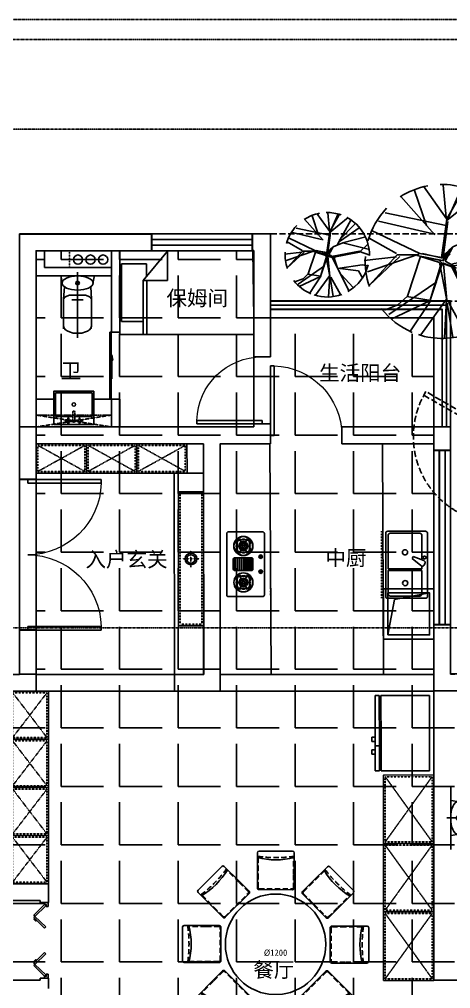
# Model space of a CAD drawing. Extents: x -284868 to 304789, y -137694 to 137894.
# Drawn here: x 263529 to 268679, y -24947 to -13383 of the extents above; entities that cross this region are included whole.
import ezdxf
from ezdxf.enums import TextEntityAlignment as Align

# ---------------------------------------------------------------- set-up
doc = ezdxf.new("R2010")
doc.units = 0
for name, pattern in [('AX-COMP-140B（200）$0$1#comfort_plan$0$DASH', [0.35, 0.25, -0.1]), ('AX-COMP-140B（200）$0$DASH', [0.35, 0.25, -0.1]), ('AX-CORE160-Fur$0$DASH', [0.35, 0.25, -0.1]), ('BORDER2', [0.875, 0.25, -0.125, 0.25, -0.125, 0, -0.125]), ('DASH', [0.35, 0.25, -0.1]), ('HIDDEN2', [0.1875, 0.125, -0.0625])]:
    doc.linetypes.add(name, pattern=pattern)
doc.layers.get('0').update_dxf_attribs({"linetype": 'CONTINUOUS'})
for name, color, linetype in [('0-墙', 4, 'CONTINUOUS'), ('0-底图', 251, 'CONTINUOUS'), ('0-窗', 11, 'CONTINUOUS'), ('0-非设计区域', 251, 'CONTINUOUS'), ('P-平面家具', 3, 'CONTINUOUS'), ('P-平面栏杆', 3, 'CONTINUOUS'), ('P-平面植物', 251, 'CONTINUOUS'), ('P-门扇', 6, 'CONTINUOUS'), ('WIRE-网络', 130, 'BORDER2')]:
    doc.layers.add(name, color=color, linetype=linetype)
doc.styles.add('_TCH_DYN', font='')
doc.styles.add('AX-COMP-140B（200）$0$zz-0', font='')
doc.styles.add('繁线体', font='')
doc.styles.get('_TCH_DYN').set_extended_font_data('SimSun')
doc.styles.get('AX-COMP-140B（200）$0$zz-0').set_extended_font_data('SimHei')
doc.styles.get('繁线体').set_extended_font_data('SimSun')

# ---------------------------------------------------------------- blocks, each defined once
blk = doc.blocks.new('*U166')
at = {"linetype": 'AX-CORE160-Fur$0$DASH', "ltscale": 0.2}
for p, q in [((20, -430), (555, -20)), ((20, -20), (555, -430)), ((595, -430), (1130, -20)), ((595, -20), (1130, -430)), ((1170, -430), (1705, -20)), ((1170, -20), (1705, -430)), ((1745, -430), (2280, -20)), ((1745, -20), (2280, -430))]:
    blk.add_line(p, q, dxfattribs=at)
for points in [[(0, 0), (575, 0), (575, -450), (0, -450)], [(575, 0), (1150, 0), (1150, -450), (575, -450)], [(1150, 0), (1725, 0), (1725, -450), (1150, -450)], [(1725, 0), (2300, 0), (2300, -450), (1725, -450)]]:
    blk.add_lwpolyline(points, close=True)
for points in [[(20, -20), (555, -20), (555, -430), (20, -430)], [(595, -20), (1130, -20), (1130, -430), (595, -430)], [(1170, -20), (1705, -20), (1705, -430), (1170, -430)], [(1745, -20), (2280, -20), (2280, -430), (1745, -430)]]:
    blk.add_lwpolyline(points, close=True, dxfattribs=at)
blk = doc.blocks.new('AX-COMP-140B（200）$0$111110111022110811071652CDX双门冰箱')
at = {"linetype": 'AX-COMP-140B（200）$0$DASH', "ltscale": 0.3}
blk.add_line((-1000, 0), (0, 0), dxfattribs=at)
for p, q in [((-950, -50), (-950, -630)), ((-950, -50), (-650, -50)), ((-50, -50), (-650, -50)), ((-50, -50), (-50, -630)), ((-950, -630), (-930, -630)), ((-950, -650), (-930, -650)), ((-950, -650), (-950, -700)), ((-930, -630), (-670, -630)), ((-930, -630), (-930, -650)), ((-930, -650), (-670, -650)), ((-670, -630), (-670, -650)), ((-670, -630), (-650, -630)), ((-670, -650), (-650, -650)), ((-630, -630), (-650, -630)), ((-650, -650), (-650, -700)), ((-630, -650), (-650, -650)), ((-650, -650), (-650, -700)), ((-70, -630), (-630, -630)), ((-630, -630), (-630, -650)), ((-70, -650), (-630, -650)), ((-50, -630), (-70, -630)), ((-70, -630), (-70, -650)), ((-50, -650), (-70, -650)), ((-50, -650), (-50, -700)), ((-950, -700), (-650, -700)), ((-750, -700), (-750, -740)), ((-750, -740), (-700, -740)), ((-700, -700), (-700, -740)), ((-50, -700), (-650, -700)), ((-600, -700), (-600, -740)), ((-550, -740), (-600, -740)), ((-550, -700), (-550, -740))]:
    blk.add_line(p, q)
blk = doc.blocks.new('*U129')
blk.add_blockref('AX-COMP-140B（200）$0$111110111022110811071652CDX双门冰箱', (500, 75))
blk = doc.blocks.new('*U165')
at = {"linetype": 'AX-CORE160-Fur$0$DASH', "ltscale": 0.2}
for p, q in [((20, -580), (797, -20)), ((20, -20), (797, -580)), ((837, -580), (1613, -20)), ((837, -20), (1613, -580)), ((1653, -580), (2430, -20)), ((1653, -20), (2430, -580))]:
    blk.add_line(p, q, dxfattribs=at)
for points in [[(0, 0), (817, 0), (817, -600), (0, -600)], [(817, 0), (1633, 0), (1633, -600), (817, -600)], [(1633, 0), (2450, 0), (2450, -600), (1633, -600)]]:
    blk.add_lwpolyline(points, close=True)
for points in [[(20, -20), (797, -20), (797, -580), (20, -580)], [(837, -20), (1613, -20), (1613, -580), (837, -580)], [(1653, -20), (2430, -20), (2430, -580), (1653, -580)]]:
    blk.add_lwpolyline(points, close=True, dxfattribs=at)
blk = doc.blocks.new('*U154')
for p, q in [((-600, 280), (350, 280)), ((-600, 280), (-600, -70)), ((350, 280), (350, -70)), ((-140, 150), (-355, 150)), ((-355, 150), (-355, -150)), ((-200, 206), (-232, 206)), ((-232, 206), (-232, 196)), ((-200, 196), (-232, 196)), ((-200, 206), (-200, 237)), ((-200, 237), (-190, 237)), ((-200, 196), (-200, 165)), ((-200, 165), (-190, 165)), ((-190, 206), (-190, 237)), ((-190, 206), (-159, 206)), ((-190, 196), (-159, 196)), ((-190, 196), (-190, 165)), ((-159, 206), (-159, 196)), ((105, 150), (-110, 150)), ((-60, 206), (-91, 206)), ((-91, 206), (-91, 196)), ((-60, 196), (-91, 196)), ((-60, 206), (-60, 237)), ((-50, 237), (-60, 237)), ((-60, 196), (-60, 165)), ((-50, 165), (-60, 165)), ((-50, 206), (-50, 237)), ((-50, 206), (-18, 206)), ((-50, 196), (-18, 196)), ((-50, 196), (-50, 165)), ((-18, 206), (-18, 196)), ((105, -150), (105, 150)), ((-600, -70), (-375, -70)), ((125, -70), (350, -70)), ((-355, -150), (105, -150))]:
    blk.add_line(p, q)
at = {"linetype": 'AX-COMP-140B（200）$0$1#comfort_plan$0$DASH'}
for p, q in [((350, 130), (-600, 280)), ((-600, 130), (350, 280)), ((350, 130), (-600, 130))]:
    blk.add_line(p, q, dxfattribs=at)
at = {"linetype": 'AX-COMP-140B（200）$0$DASH'}
for p, q in [((-139, 96), (-139, 205)), ((-111, 205), (-111, 96))]:
    blk.add_line(p, q, dxfattribs=at)
blk.add_lwpolyline([(-375, -170), (125, -170), (125, 250), (-375, 250)], close=True)
blk.add_circle((-125, -2), 21.4)
for centre, start, end in [((-195, 201), 107.0027, 162.9973), ((-195, 201), 197.0027, 252.9973), ((-195, 201), 17.0027, 72.9973), ((-195, 201), 287.0027, 342.9973), ((-55, 201), 107.0027, 162.9973), ((-55, 201), 197.0027, 252.9973), ((-55, 201), 17.0027, 72.9973), ((-55, 201), 287.0027, 342.9973)]:
    blk.add_arc(centre, 17.1, start, end, dxfattribs=at)
for centre, radius, start, end in [((-125, 201), 20, 315.9573, 224.0427), ((-125, 205), 14.4, 0, 180), ((-125, 94), 14.5, 173.574, 6.426)]:
    blk.add_arc(centre, radius, start, end)
blk = doc.blocks.new('SERGSERGSERG')
for points in [[(0, -600), (0, 0), (600, 0), (600, -600)], [(50, -550), (50, -50), (550, -50), (550, -550)]]:
    blk.add_lwpolyline(points, close=True)
blk.add_lwpolyline([(50, -550), (133, -130), (550, -50)])
blk = doc.blocks.new('1110000110023AX-COMP-140B（200）$0$111110111022110811071652CDX卫生间立管047060')
at = {"linetype": 'AX-COMP-140B（200）$0$1#comfort_plan$0$DASH', "ltscale": 0.2}
for p, q in [((-250, 105), (250, 105)), ((-250, 105), (-250, -95)), ((250, 105), (250, -95)), ((-250, -95), (250, -95))]:
    blk.add_line(p, q, dxfattribs=at)
for centre in [(-150, 0), (0, 0), (150, 0)]:
    blk.add_circle(centre, 55)
blk = doc.blocks.new('*U316')
for p, q in [((600, 80), (600, 280)), ((700, -20), (700, 280)), ((600, 80), (-200, 80)), ((-200, -20), (700, -20))]:
    blk.add_line(p, q)
at = {"extrusion": (0, 0, -1), "zscale": -1}
blk.add_blockref('1110000110023AX-COMP-140B（200）$0$111110111022110811071652CDX卫生间立管047060', (-50, 175), dxfattribs=at)
blk = doc.blocks.new('*U160')
for p, q in [((-375, 280), (375, 280)), ((-175, -351), (-175, -385)), ((0, -440), (-60, -440)), ((0, -440), (60, -440))]:
    blk.add_line(p, q)
at = {"ltscale": 10}
for p, q in [((-208, 269), (-194, 185)), ((-198, 280), (198, 280)), ((0, 327), (0, -496)), ((208, 269), (194, 185)), ((-166, 145), (-175, -11)), ((166, 145), (175, -11)), ((-100, 40), (100, 40)), ((0, 26), (0, -64)), ((-175, -12), (-175, -351)), ((-72, -19), (72, -19)), ((-44, -19), (44, -19)), ((175, -12), (175, -351))]:
    blk.add_line(p, q, dxfattribs=at)
for points in [[(-175, -385, 10, 0, 0), (-175, -297, 10, 10, 0)], [(175, -385, 10, 0, 0), (175, -297, 10, 10, 0)]]:
    blk.add_lwpolyline(points, format="xyseb")
blk.add_circle((0, 191), 22.8, dxfattribs=at)
for centre, start, end in [((-198, 270), 90, 184.8886), ((198, 270), 355.1114, 90)]:
    blk.add_arc(centre, 10.4, start, end, dxfattribs=at)
at = {"ltscale": 10, "extrusion": (0, 0, -1)}
for centre, major_axis, ratio, start_param, end_param in [((0, 191), (195, 0), 0.456392, 3.141593, 6.283185), ((1, -12), (-175, 3), 0.369842, 2.169272, 3.218057)]:
    blk.add_ellipse(centre, major_axis=major_axis, ratio=ratio, start_param=start_param, end_param=end_param, dxfattribs=at)
at = {"ltscale": 10}
for centre, major_axis, ratio, start_param, end_param in [((0, 191), (195, 0), 0.456392, 3.141593, 6.283185), ((-1, -12), (175, 3), 0.369842, 2.169272, 3.218057), ((0, -351), (-175, 0), 0.507463, 0, 3.141593)]:
    blk.add_ellipse(centre, major_axis=major_axis, ratio=ratio, start_param=start_param, end_param=end_param, dxfattribs=at)
blk = doc.blocks.new('*U169')
at = {"linetype": 'AX-CORE160-Fur$0$DASH', "ltscale": 0.2}
for p, q in [((20, -330), (580, -20)), ((20, -20), (580, -330)), ((620, -330), (1180, -20)), ((620, -20), (1180, -330)), ((1220, -330), (1780, -20)), ((1220, -20), (1780, -330))]:
    blk.add_line(p, q, dxfattribs=at)
for points in [[(0, 0), (600, 0), (600, -350), (0, -350)], [(600, 0), (1200, 0), (1200, -350), (600, -350)], [(1200, 0), (1800, 0), (1800, -350), (1200, -350)]]:
    blk.add_lwpolyline(points, close=True)
for points in [[(20, -20), (580, -20), (580, -330), (20, -330)], [(620, -20), (1180, -20), (1180, -330), (620, -330)], [(1220, -20), (1780, -20), (1780, -330), (1220, -330)]]:
    blk.add_lwpolyline(points, close=True, dxfattribs=at)
blk = doc.blocks.new('*U170')
blk.add_lwpolyline([(0, 0), (1600, 0), (1600, -300), (0, -300)], close=True)
at = {"linetype": 'AX-CORE160-Fur$0$DASH', "ltscale": 0.2}
blk.add_lwpolyline([(20, -20), (1580, -20), (1580, -280), (20, -280)], close=True, dxfattribs=at)
at = {"linetype": 'AX-CORE160-Fur$0$DASH', "ltscale": 0.1}
for points in [[(800, -50), (800, -250)], [(700, -150), (900, -150)], [(700, -150), (900, -150)]]:
    blk.add_lwpolyline(points, dxfattribs=at)
for radius in [70, 50]:
    blk.add_circle((800, -150), radius)
blk = doc.blocks.new('A$C6CD7009D')
for p, q in [((-220, 183), (-220, 440)), ((-200, 460), (200, 460)), ((220, 440), (220, 183))]:
    blk.add_line(p, q)
at = {"linetype": 'HIDDEN2', "ltscale": 500}
for p, q in [((-210, 183), (-210, 382)), ((210, 382), (210, 183))]:
    blk.add_line(p, q, dxfattribs=at)
blk.add_lwpolyline([(220, 183), (220, 20, -0.414214), (200, 0), (-200, 0, -0.414214), (-220, 20), (-220, 183)], format="xyb")
blk.add_lwpolyline([(210, 183), (210, 20, -0.414214), (200, 10), (-200, 10, -0.414214), (-210, 20), (-210, 183)], format="xyb", dxfattribs=at)
for centre, radius, start, end in [((-200, 440), 20, 90, 180), ((0, 1253), 897, 255.7975, 284.2025), ((200, 440), 20, 0, 90)]:
    blk.add_arc(centre, radius, start, end)
blk.add_arc((1, 1934), 1552, 261.8043, 278.0996, dxfattribs=at)
blk = doc.blocks.new('*U173')
at = {"ltscale": 500}
blk.add_circle((0, 0), 600, dxfattribs=at)
at = {"xscale": -1}
blk.add_blockref('A$C6CD7009D', (3, 652), dxfattribs=at)
for p, rotation in [((-459, 463), 45.00000000000008), ((463, 459), 314.9999999999999), ((-652, 3), 90), ((652, -3), 270), ((-463, -459), 134.9999999999999), ((459, -463), 225), ((-3, -652), 180)]:
    blk.add_blockref('A$C6CD7009D', p, dxfattribs=dict(at, rotation=rotation))
at = {"color": 253, "style": '繁线体'}
blk.add_text('%%C1200', height=75, dxfattribs=at).set_placement((0, -100), align=Align.MIDDLE_CENTER)
blk = doc.blocks.new('AX-COMP-140B（200）$0$111110111022110811071652CDX双盆洗菜盆')
for p, q in [((-400, 75), (-400, 525)), ((-375, 550), (375, 550)), ((76, 366), (-10, 471)), ((14, 518), (-3, 508)), ((50, 505), (98, 379)), ((400, 525), (400, 75)), ((98, 379), (76, 366)), ((-375, 50), (375, 50)), ((363, 50), (-363, 50))]:
    blk.add_line(p, q)
at = {"linetype": 'AX-COMP-140B（200）$0$DASH', "ltscale": 0.3}
blk.add_line((-400, 0), (400, 0), dxfattribs=at)
blk.add_lwpolyline([(-68, 482), (-349, 482, 0.414214), (-374, 457), (-374, 106, 0.414214), (-349, 81), (-68, 81)], format="xyb", close=True)
blk.add_lwpolyline([(59, 482), (351, 482, -0.414214), (376, 457), (376, 104, -0.414214), (351, 79), (-47, 79), (-47, 482), (-15, 482)], format="xyb")
for centre, radius in [((87, 515), 17.5), ((-219, 283), 31.2), ((149, 281), 31.2)]:
    blk.add_circle(centre, radius)
for centre, start, end in [((-375, 525), 90, 180), ((9, 486), 120, 219.4623), ((27, 496), 20.5377, 120), ((375, 525), 0, 90), ((-375, 75), 180, 270), ((375, 75), 270, 0)]:
    blk.add_arc(centre, 25, start, end)
blk = doc.blocks.new('*U130')
blk.add_blockref('AX-COMP-140B（200）$0$111110111022110811071652CDX双盆洗菜盆', (0, -525))
blk = doc.blocks.new('AX-COMP-140B（200）$0$111110111022110811071652CDX双头炉灶')
for points in [[(-108, 120, 1), (-108, 117, 1)], [(-101, 132, 1), (-104, 132, 1)], [(102, 133, 1), (102, 130, 1)], [(109, 119, 1), (106, 119, 1)]]:
    blk.add_hatch(color=256).paths.add_polyline_path(points)
for p, q in [((-303, 375), (-239, 338)), ((-243, 341), (-298, 373)), ((-290, 367), (-290, 284)), ((-259, 406), (-259, 406)), ((-259, 406), (-239, 406)), ((-259, 399), (-175, 399)), ((-239, 349), (-226, 356)), ((-230, 335), (-239, 349)), ((-225, 339), (-232, 352)), ((-219, 341), (-226, 356)), ((-217, 356), (-217, 419)), ((-175, 406), (-195, 406)), ((-131, 375), (-195, 338)), ((-191, 341), (-136, 373)), ((-144, 367), (-144, 284)), ((-74, 424), (74, 424)), ((-74, 422), (74, 422)), ((-74, 400), (74, 400)), ((-74, 398), (74, 398)), ((-74, 377), (74, 377)), ((-74, 375), (74, 375)), ((-74, 354), (74, 354)), ((-74, 351), (74, 351)), ((131, 375), (195, 338)), ((191, 341), (136, 373)), ((144, 367), (144, 284)), ((175, 406), (195, 406)), ((259, 399), (175, 399)), ((217, 356), (217, 419)), ((219, 341), (226, 356)), ((225, 339), (232, 352)), ((239, 349), (226, 356)), ((230, 335), (239, 349)), ((259, 406), (239, 406)), ((303, 375), (239, 338)), ((243, 341), (298, 373)), ((259, 406), (259, 406)), ((290, 367), (290, 284)), ((-303, 276), (-239, 313)), ((-243, 311), (-298, 279)), ((-297, 336), (-297, 316)), ((-259, 253), (-175, 253)), ((-259, 245), (-239, 245)), ((-230, 316), (-239, 303)), ((-226, 295), (-239, 303)), ((-225, 312), (-232, 299)), ((-219, 310), (-226, 295)), ((-217, 295), (-217, 232)), ((-203, 332), (-186, 333)), ((-203, 319), (-186, 318)), ((-201, 326), (-186, 326)), ((-131, 276), (-195, 313)), ((-175, 245), (-195, 245)), ((-191, 311), (-136, 279)), ((-186, 333), (-186, 318)), ((-175, 245), (-175, 245)), ((-137, 336), (-137, 316)), ((-74, 330), (74, 330)), ((-74, 328), (74, 328)), ((-74, 307), (74, 307)), ((-74, 305), (74, 305)), ((-74, 283), (74, 283)), ((-74, 281), (74, 281)), ((-74, 260), (74, 260)), ((-74, 258), (74, 258)), ((-74, 236), (74, 236)), ((-74, 234), (74, 234)), ((131, 276), (195, 313)), ((191, 311), (136, 279)), ((137, 336), (137, 316)), ((259, 253), (175, 253)), ((175, 245), (175, 245)), ((175, 245), (195, 245)), ((186, 333), (186, 318)), ((203, 332), (186, 333)), ((201, 326), (186, 326)), ((203, 319), (186, 318)), ((217, 295), (217, 232)), ((219, 310), (226, 295)), ((225, 312), (232, 299)), ((226, 295), (239, 303)), ((230, 316), (239, 303)), ((303, 276), (239, 313)), ((259, 245), (239, 245)), ((243, 311), (298, 279)), ((297, 336), (297, 316))]:
    blk.add_line(p, q)
at = {"linetype": 'AX-COMP-140B（200）$0$DASH', "ltscale": 0.3}
blk.add_line((386, 0), (-386, 0), dxfattribs=at)
for points in [[(-365, 75, -0.414214), (-386, 96), (-386, 504, -0.414214), (-365, 525), (365, 525, -0.414214), (386, 504), (386, 96, -0.414214), (365, 75)], [(-77, 429, -0.414214), (-60, 446), (60, 446, -0.414214), (77, 429), (77, 229, -0.414214), (60, 212), (-60, 212, -0.414214), (-77, 229)], [(-74, 429, -0.414214), (-60, 444), (60, 444, -0.414214), (74, 429), (74, 229, -0.414214), (60, 214), (-60, 214, -0.414214), (-74, 229)], [(-91, 101), (-91, 136, -1), (-87, 136), (-87, 101, -1)], [(91, 101), (91, 136, 1), (87, 136), (87, 101, 1)]]:
    blk.add_lwpolyline(points, format="xyb", close=True)
at = {"const_width": 1.04}
for points in [[(-243, 341), (-298, 373)], [(-217, 356), (-217, 419)], [(-191, 341), (-136, 373)], [(191, 341), (136, 373)], [(217, 356), (217, 419)], [(243, 341), (298, 373)], [(-243, 311), (-298, 279)], [(-217, 295), (-217, 232)], [(-191, 311), (-136, 279)], [(191, 311), (136, 279)], [(217, 295), (217, 232)], [(243, 311), (298, 279)]]:
    blk.add_lwpolyline(points, dxfattribs=at)
for points in [[(-217, 341, -1), (-217, 310, -1), (-217, 341, -1)], [(217, 341, 1), (217, 310, 1), (217, 341, 1)]]:
    blk.add_lwpolyline(points, format="xyb", dxfattribs=at)
for centre, radius in [((-217, 326), 114), ((-217, 326), 112), ((-217, 326), 52.1), ((-217, 326), 41.7), ((-217, 326), 38.6), ((-217, 326), 35.4), ((217, 326), 114), ((217, 326), 112), ((217, 326), 52.1), ((217, 326), 41.7), ((217, 326), 38.6), ((217, 326), 35.4), ((-217, 326), 15.6), ((217, 326), 15.6), ((-89, 119), 20.6), ((-108, 119), 1.53), ((-102, 132), 1.53), ((89, 119), 20.6), ((102, 132), 1.53), ((108, 119), 1.53)]:
    blk.add_circle(centre, radius)
for centre, radius, start, end in [((-259, 367), 38.6, 90, 180), ((-285, 369), 12.6, 189.6676, 246.0824), ((-259, 367), 31.3, 90, 180), ((-239, 397), 9.33, 12.564, 91.6861), ((-224, 338), 17.8, 95.7306, 144.2694), ((-195, 397), 9.33, 88.3139, 167.436), ((-175, 367), 38.6, 0, 90), ((-175, 367), 31.3, 0, 90), ((-149, 369), 12.6, 293.9176, 350.3324), ((175, 367), 38.6, 90, 180), ((149, 369), 12.6, 189.6676, 246.0824), ((175, 367), 31.3, 90, 180), ((195, 397), 9.33, 12.564, 91.6861), ((224, 338), 17.8, 35.7306, 84.2694), ((239, 397), 9.33, 88.3139, 167.436), ((259, 367), 38.6, 0, 90), ((259, 367), 31.3, 0, 90), ((285, 369), 12.6, 293.9176, 350.3324), ((-288, 336), 9.33, 102.564, 181.686), ((-288, 315), 9.33, 178.3139, 257.436), ((-285, 282), 12.6, 113.9176, 170.3324), ((-259, 284), 38.6, 180, 270), ((-259, 284), 31.3, 180, 270), ((-224, 313), 17.8, 215.7306, 264.2694), ((-239, 255), 9.33, 268.3139, 347.436), ((-195, 255), 9.33, 192.564, 271.6861), ((-202, 326), 17.8, 335.7306, 24.2694), ((-175, 284), 31.3, 270, 0), ((-175, 284), 38.6, 270, 0), ((-146, 336), 9.33, 358.314, 77.436), ((-146, 315), 9.33, 282.564, 1.6861), ((-149, 282), 12.6, 9.6676, 66.0824), ((146, 336), 9.33, 102.564, 181.686), ((146, 315), 9.33, 178.3139, 257.436), ((149, 282), 12.6, 113.9176, 170.3324), ((175, 284), 38.6, 180, 270), ((175, 284), 31.3, 180, 270), ((202, 326), 17.8, 155.7306, 204.2694), ((195, 255), 9.33, 268.3139, 347.436), ((224, 313), 17.8, 275.7306, 324.2694), ((239, 255), 9.33, 192.564, 271.6861), ((259, 284), 31.3, 270, 0), ((259, 284), 38.6, 270, 0), ((288, 336), 9.33, 358.314, 77.436), ((288, 315), 9.33, 282.564, 1.6861), ((285, 282), 12.6, 9.6676, 66.0824), ((-89, 119), 16.3, 97.4942, 262.5058), ((-89, 119), 16.3, 277.4942, 82.5058), ((89, 119), 16.3, 97.4942, 262.5058), ((89, 119), 16.3, 277.4942, 82.5058)]:
    blk.add_arc(centre, radius, start, end)
at = {"style": 'AX-COMP-140B（200）$0$zz-0', "flags": 9}
for tag in ['YSIZE', 'XSIZE']:
    blk.add_attdef(tag, (0, 525), '', height=0.533, dxfattribs=at)
blk = doc.blocks.new('*U128')
blk.add_blockref('AX-COMP-140B（200）$0$111110111022110811071652CDX双头炉灶', (0, -525))
blk = doc.blocks.new('*U317')
for p, q in [((-375, 280), (375, 280)), ((-175, -351), (-175, -385)), ((0, -440), (-60, -440)), ((0, -440), (60, -440))]:
    blk.add_line(p, q)
at = {"ltscale": 10}
for p, q in [((-208, 269), (-194, 185)), ((-198, 280), (198, 280)), ((0, 327), (0, -496)), ((208, 269), (194, 185)), ((-166, 145), (-175, -11)), ((166, 145), (175, -11)), ((-100, 40), (100, 40)), ((0, 26), (0, -64)), ((-175, -12), (-175, -351)), ((-72, -19), (72, -19)), ((-44, -19), (44, -19)), ((175, -12), (175, -351))]:
    blk.add_line(p, q, dxfattribs=at)
for points in [[(-175, -385, 10, 0, 0), (-175, -297, 10, 10, 0)], [(175, -385, 10, 0, 0), (175, -297, 10, 10, 0)]]:
    blk.add_lwpolyline(points, format="xyseb")
blk.add_circle((0, 191), 22.8, dxfattribs=at)
for centre, start, end in [((-198, 270), 90, 184.8886), ((198, 270), 355.1114, 90)]:
    blk.add_arc(centre, 10.4, start, end, dxfattribs=at)
at = {"ltscale": 10, "extrusion": (0, 0, -1)}
for centre, major_axis, ratio, start_param, end_param in [((0, 191), (195, 0), 0.456392, 3.141593, 6.283185), ((1, -12), (-175, 3), 0.369842, 2.169272, 3.218057)]:
    blk.add_ellipse(centre, major_axis=major_axis, ratio=ratio, start_param=start_param, end_param=end_param, dxfattribs=at)
at = {"ltscale": 10}
for centre, major_axis, ratio, start_param, end_param in [((0, 191), (195, 0), 0.456392, 3.141593, 6.283185), ((-1, -12), (175, 3), 0.369842, 2.169272, 3.218057), ((0, -351), (-175, 0), 0.507463, 0, 3.141593)]:
    blk.add_ellipse(centre, major_axis=major_axis, ratio=ratio, start_param=start_param, end_param=end_param, dxfattribs=at)
blk = doc.blocks.new('$DorLib2D$00000034')
for p, q in [((-0.335, 0.143), (-0.475, 0)), ((-0.335, 0.143), (-0.318, 0.126)), ((-0.302, 0.143), (-0.318, 0.126)), ((-0.302, 0.143), (-0.161, 0)), ((0.302, 0.143), (0.161, 0)), ((0.302, 0.143), (0.318, 0.126)), ((0.335, 0.143), (0.318, 0.126)), ((0.335, 0.143), (0.475, 0)), ((-0.5, -0.048), (-0.5, 0)), ((-0.458, -0.016), (-0.475, 0)), ((-0.318, 0.126), (-0.458, -0.016)), ((-0.318, 0.126), (-0.178, -0.016)), ((-0.178, -0.016), (-0.161, 0)), ((0.178, -0.016), (0.161, 0)), ((0.318, 0.126), (0.178, -0.016)), ((0.318, 0.126), (0.458, -0.016)), ((0.458, -0.016), (0.475, 0)), ((0.5, -0.048), (0.5, 0))]:
    blk.add_line(p, q)
for points in [[(-0.29, 0.131), (-0.28, 0.14), (-0.255, 0.114), (-0.264, 0.105)], [(-0.287, 0.127), (-0.28, 0.134), (-0.262, 0.114), (-0.268, 0.108)], [(0.29, 0.131), (0.28, 0.14), (0.255, 0.114), (0.264, 0.105)], [(0.287, 0.127), (0.28, 0.134), (0.262, 0.114), (0.268, 0.108)], [(-0.5, 0), (-0.475, 0), (-0.475, -0.023), (-0.45, -0.023), (-0.45, -0.048), (-0.5, -0.048)], [(0.5, 0), (0.475, 0), (0.475, -0.023), (0.45, -0.023), (0.45, -0.048), (0.5, -0.048)]]:
    blk.add_lwpolyline(points)
blk = doc.blocks.new('$plan$00002359')
for p, q in [((157, -346), (157, -26)), ((157, -27), (846, -27)), ((846, -27), (846, -400)), ((0, -346), (645, -346)), ((996, -710), (645, -346)), ((645, -346), (645, -710)), ((645, -403), (0, -403)), ((846, -400), (697, -400)), ((645, -710), (996, -710))]:
    blk.add_line(p, q)
blk.add_lwpolyline([(1000, -2000), (0, -2000), (0, 0), (1000, 0)], close=True)
blk = doc.blocks.new('$WINLIB2D$00000001')
for points in [[(-0.5, 0.5), (-0.5, -0.5)], [(-0.5, 0.5), (0.5, 0.5)], [(0.5, -0.5), (0.5, 0.5)], [(0.5, 0.1667), (-0.5, 0.1667)], [(0.5, -0.1667), (-0.5, -0.1667)], [(-0.5, -0.5), (0.5, -0.5)]]:
    blk.add_lwpolyline(points)
blk = doc.blocks.new('$DorLib2D$00000129')
at = {"linetype": 'Continuous'}
for p, q in [((-0.5, 0.545), (-0.5, 0.687)), ((-0.5, 0.687), (0.5, 0.687)), ((0.5, 0.687), (0.5, 0.545)), ((0.5, 0.545), (-0.5, 0.545)), ((-0.5, 0.5), (-0.5, 0.545)), ((-0.2, 0.437), (0.158, 0.437)), ((0.08, 0.341), (0.08, 0.437)), ((0.158, 0.437), (0.08, 0.341)), ((0.5, 0.5), (0.5, 0.545))]:
    blk.add_line(p, q, dxfattribs=at)
blk = doc.blocks.new('$DorLib2D$00000001')
for p, q in [((0.45, 0.975), (0.5, 0.975)), ((0.45, 0), (0.45, 0.975)), ((0.5, 0), (0.5, 0.975)), ((0.5, 0), (0.45, 0))]:
    blk.add_line(p, q)
at = {"lineweight": 13}
blk.add_arc((0.475, 0), 0.975, 91.4693, 180, dxfattribs=at)
blk = doc.blocks.new('$DorLib2D$00000002')
for p, q in [((-0.5, 0), (-0.5, 0.4875)), ((-0.475, 0.4875), (-0.5, 0.4875)), ((-0.475, 0), (-0.475, 0.4875)), ((0.475, 0), (0.475, 0.4875)), ((0.475, 0.4875), (0.5, 0.4875)), ((0.5, 0), (0.5, 0.4875)), ((-0.5, 0), (-0.475, 0)), ((0.5, 0), (0.475, 0))]:
    blk.add_line(p, q)
at = {"lineweight": 13}
for centre, start, end in [((-0.4875, 0), 0, 88.53072), ((0.4875, 0), 91.46928, 180)]:
    blk.add_arc(centre, 0.4875, start, end, dxfattribs=at)
blk = doc.blocks.new('vrthr')
for p, q in [((213247, 282360), (212048, 282358)), ((213247, 282360), (213631, 282360)), ((213631, 282360), (213631, 282160)), ((214831, 282163), (214831, 282363)), ((214831, 282363), (215048, 282363)), ((215048, 282363), (215048, 280896)), ((213148, 282160), (212248, 282158)), ((212248, 279853), (212248, 282158)), ((213148, 281191), (213148, 282160)), ((213248, 282160), (213248, 281191)), ((213631, 282160), (213248, 282160)), ((214848, 282163), (214831, 282163)), ((214848, 280896), (214848, 282163)), ((213248, 281191), (213148, 281191)), ((215048, 280896), (214848, 280896)), ((213148, 280058), (213148, 280391)), ((213148, 280391), (213248, 280391)), ((213248, 280391), (213248, 280058)), ((214848, 280058), (214848, 280096)), ((214848, 280096), (215048, 280096)), ((215048, 280096), (215048, 280058)), ((214348, 280058), (212048, 280058)), ((212048, 279853), (212048, 280058)), ((213248, 280058), (213148, 280058)), ((214848, 280058), (214348, 280058)), ((215048, 280058), (215048, 279858)), ((215898, 279858), (215898, 280058)), ((215898, 280058), (217198, 280058)), ((212048, 279433), (212048, 279853)), ((214248, 279858), (212248, 279858)), ((212248, 279853), (212248, 279858)), ((212248, 279853), (212248, 279433)), ((214248, 277106), (214248, 279858)), ((214448, 276906), (214448, 279858)), ((214948, 279858), (214448, 279858)), ((215048, 279858), (214948, 279858)), ((216998, 279858), (215898, 279858)), ((212248, 279433), (212048, 279433)), ((212048, 277633, 0), (212048, 279433, 0)), ((212048, 277108), (212048, 277633)), ((212048, 277633), (212248, 277633)), ((212248, 277633), (212248, 277108)), ((212248, 277108), (212048, 277108)), ((213899, 277106), (214099, 277106)), ((213899, 276906), (213899, 277106)), ((214099, 277106), (214248, 277106)), ((213899, 276906), (214099, 276906)), ((214099, 276906), (214099, 276906)), ((214099, 276906), (214448, 276906)), ((211947, 274608), (212398, 274608)), ((212398, 274608), (212398, 274383)), ((211848, 274408), (212298, 274408)), ((212298, 274383), (212298, 274408)), ((212398, 274383), (212298, 274383)), ((212298, 273458), (212298, 273483)), ((212298, 273483), (212398, 273483)), ((212398, 273483), (212398, 273358)), ((209548, 273458), (212298, 273458))]:
    blk.add_line(p, q)
at = {"linetype": 'Continuous'}
for p, q in [((214848, 280896, 0), (214848, 280096, 0)), ((217198, 280058), (217198, 279779)), ((216998, 279779), (216998, 279858)), ((217198, 279779), (216998, 279779)), ((216998, 277008), (216998, 277696)), ((216998, 277696), (217198, 277696)), ((217198, 277696), (217198, 277108)), ((217198, 277108), (217249, 277108)), ((216999, 274708), (216999, 277008)), ((216999, 273458), (216999, 274708)), ((217798, 273458), (216999, 273458))]:
    blk.add_line(p, q, dxfattribs=at)
at = {"elevation": 0}
for points in [[(215048, 281563), (217198, 281562), (217198, 280058)], [(215048, 281513), (217148, 281512), (217148, 280058)], [(215048, 281463), (217098, 281462), (217098, 280058)], [(215048, 281363), (216998, 281362), (216998, 280058)], [(215041, 279858), (215054, 277106), (214448, 277106), (214448, 279858), (215048, 279858)], [(216997, 279858), (216997, 277106), (216397, 277106), (216384, 279858)]]:
    blk.add_lwpolyline(points, dxfattribs=at)
blk.add_lwpolyline([(213896, 279509), (214246, 279509), (214251, 277106), (213901, 277106)], close=True, dxfattribs=at)
at = {"linetype": 'DASH', "elevation": 0}
for points in [[(213899, 277106), (212248, 277106), (212248, 276906), (213899, 276906)], [(216997, 277106), (214448, 277106), (214448, 276906), (216997, 276906)]]:
    blk.add_lwpolyline(points, close=True, dxfattribs=at)
for name, p, xscale, yscale, zscale, rotation in [('$WINLIB2D$00000001', (214231, 282262), 1200.000000000005, 200.0000000000007, 1200.000000000005, 180.1104236454828), ('$DorLib2D$00000129', (213198, 280791), 800.0000000000042, 100.0000000000005, 800.0000000000042, 90), ('$WINLIB2D$00000001', (217098, 278737), 2082.780918128163, 200.0000000000011, -2082.780918128163, 269.9997174727061), ('$DorLib2D$00000002', (212148, 278533), -1800, 1800, 1800, 270.0000880478415), ('$DorLib2D$00000034', (212348, 273933), 900.0000000000042, 900.0000000000042, 900.0000000000042, 90)]:
    blk.add_blockref(name, p, dxfattribs=dict(xscale=xscale, yscale=yscale, zscale=zscale, rotation=rotation))
at = {"xscale": -1}
blk.add_blockref('*U316', (212948, 281880, 0), dxfattribs=at)
at = {"yscale": 0.8000354313272307, "rotation": 90}
blk.add_blockref('$plan$00002359', (213248, 281160, 0), dxfattribs=at)
at = {"extrusion": (-6.03939e-06, 0, 1), "xscale": 0.9500000000000007, "yscale": 0.9500000000000007, "zscale": 0.9500000000000007, "rotation": 359.9943994605343}
blk.add_blockref('*U160', (212743, 281594, -1), dxfattribs=at)
at = {"linetype": 'Continuous', "xscale": -800.0000000000042, "yscale": 800.0000000000042, "zscale": 800, "rotation": 90}
blk.add_blockref('$DorLib2D$00000001', (214948, 280496), dxfattribs=at)
at = {"linetype": 'Continuous', "xscale": -850, "yscale": 850, "zscale": 850}
blk.add_blockref('$DorLib2D$00000001', (215473, 279958), dxfattribs=at)
at = {"extrusion": (6.03939e-06, 0, 1), "xscale": 0.95, "yscale": 0.95, "zscale": 0.95, "rotation": 179.9943994605339}
blk.add_blockref('*U154', (212580, 280324, 1), dxfattribs=at)
at = {"extrusion": (-6.03939e-06, 0, 1), "rotation": 0.0205286742447833}
blk.add_blockref('*U169', (212250, 279858, -1), dxfattribs=at)
at = {"extrusion": (0, 6.03939e-06, 1), "rotation": 270.0205286742447}
for name, p in [('*U170', (214247, 279284, 2)), ('*U165', (216997, 275906, 2))]:
    blk.add_blockref(name, p, dxfattribs=at)
at = {"extrusion": (0, 6.03939e-06, -1), "zscale": -1, "rotation": 269.9809295868919}
blk.add_blockref('*U128', (-214524, 278421, 2), dxfattribs=at)
at = {"extrusion": (0, -6.03939e-06, -1), "zscale": -1}
for name, p, rotation in [('*U130', (-216898, 278414, -2), 89.98092958689193), ('*U166', (-211948, 276908, -2), 270.0190810174778), ('*U129', (-216922, 276406, -2), 89.98092958689193)]:
    blk.add_blockref(name, p, dxfattribs=dict(at, rotation=rotation))
blk.add_blockref('SERGSERGSERG', (216397, 278128, 0))
at = {"extrusion": (0, 0, -1), "xscale": -1, "zscale": -1, "rotation": 270}
blk.add_blockref('*U317', (-217479, 275393, 0), dxfattribs=at)
at = {"extrusion": (-6.03939e-06, 0, -1), "xscale": -1, "zscale": -1, "rotation": 0.0296659311489745}
blk.add_blockref('*U173', (-215108, 273886, -1), dxfattribs=at)
at = {"style": '_TCH_DYN'}
for s, p in [('保姆间', (213805, 281505, 0)), ('卫', (212541, 280639, 0)), ('生活阳台', (215627, 280613, 0)), ('入户玄关', (212837, 278388, 0)), ('中厨', (215702, 278406, 0)), ('餐厅', (214842, 273492, 0))]:
    blk.add_text(s, height=180, dxfattribs=at).set_placement(p)
blk = doc.blocks.new('yld.studio@foxmail.com-2-220')
at = {"color": 251, "ltscale": 100}
for p, q in [((8510.1, -109877.5), (8397.2, -109679.9)), ((8501.1, -109873.4), (8409.6, -109669)), ((8511.1, -109879.5), (8664.3, -109664.1)), ((8513.9, -109870.1), (8534.1, -109657.1)), ((8643.6, -109920.9), (8721.4, -109692)), ((8417.6, -110035.7), (8256.9, -109733.9)), ((8507.4, -109887.1), (8290.8, -109712.8)), ((8589.8, -109981.6), (8812.1, -109731.5)), ((8394.9, -109998.4), (8148.5, -109827.1)), ((8397.2, -109980.4), (8208.1, -109785.5)), ((8545.1, -110130), (8511.1, -109879.5)), ((8515.1, -109920.7), (8913.5, -109837.6)), ((8608.5, -109974.4), (8957.6, -109892.2)), ((8358.7, -110012.5), (8079.5, -109944.3)), ((8535.1, -110130.3), (8503.4, -109895.4)), ((8687.6, -110105.4), (9004.3, -109954.2)), ((8356.4, -110013.7), (8038, -110093.8)), ((8471.5, -110062), (8356.4, -110013.7)), ((8839.3, -110105.6), (9019, -110003.9)), ((8157, -110123.6), (8048.7, -110023.6)), ((8521.9, -110154.8), (8471.5, -110062)), ((8545.1, -110130), (8474.7, -110063.6)), ((8488.6, -110076.5), (8536.7, -110154.5)), ((8539, -110135.6), (8488.6, -110076.5)), ((8155.7, -110118.3), (8032.3, -110161.7)), ((8472.3, -110172.8), (8155.6, -110112.1)), ((8461.2, -110185.6), (8157, -110123.6)), ((8538, -110151.7), (8489.4, -110108)), ((8707.1, -110117.1), (8538, -110151.7)), ((8669.6, -110104.1), (8539, -110135.6)), ((8545.1, -110130), (8687.6, -110105.4)), ((8682.6, -110125.1), (8557.8, -110163.7)), ((8559.5, -110148.7), (8707.1, -110117.1)), ((8682.6, -110125.1), (8768.3, -110384.4)), ((8692.8, -110112.7), (8836.9, -110114.6)), ((8694.6, -110108.9), (9030.8, -110225)), ((8818.2, -110125.1), (9019, -110313.5)), ((9019, -110313.5), (8836.9, -110114.6)), ((8840.8, -110125.9), (9051.6, -110150.2)), ((8477.1, -110193.3), (8277.6, -110592.7)), ((8463.3, -110184.6), (8417.7, -110316.4)), ((8470.5, -110194.6), (8417.7, -110316.4)), ((8445.9, -110200), (8538.1, -110165.1)), ((8521.9, -110154.8), (8463.3, -110184.6)), ((8532.4, -110173.4), (8470.5, -110194.6)), ((8557.8, -110163.7), (8509.5, -110410)), ((8509.5, -110410), (8532.4, -110173.4)), ((8538.1, -110165.1), (8622.5, -110416.5)), ((8544.7, -110164.9), (8559.5, -110148.7)), ((8622.5, -110416.5), (8544.7, -110164.9)), ((8125, -110277.7), (8052.4, -110289.4)), ((8391, -110315.4), (8125, -110277.7)), ((8417.7, -110316.4), (8166.6, -110346.4)), ((8574.8, -110289.9), (8890.1, -110505.1)), ((8166.6, -110346.4), (8117, -110438.8)), ((8373.7, -110393.6), (8229.8, -110545.8)), ((8771.5, -110385.9), (8615.9, -110411.9)), ((8768.3, -110384.4), (8830.5, -110442)), ((8500, -110423.7), (8384.7, -110630.9)), ((8507.1, -110429.3), (8471.5, -110654.4)), ((8511.4, -110403.8), (8679.8, -110638.2)), ((8511.4, -110406.1), (8525.2, -110657)), ((8615.9, -110411.9), (8752.8, -110617.3)), ((8622.3, -110415), (8875.2, -110535.6)), ((8830.5, -110442), (8919.5, -110477.1))]:
    blk.add_line(p, q, dxfattribs=at)
for start, end in [(88.67658, 109.13181), (56.90063, 79.36879), (117.86669, 180.76361), (15.42502, 43.73878), (340.94353, 3.71391), (193.57975, 240.72922), (292.86239, 322.35668), (249.58012, 287.97728)]:
    blk.add_arc((8541.4, -110156.9), 504, start, end, dxfattribs=at)

msp = doc.modelspace()

# ---------------------------------------------------------------- hatches: boundary and pattern name
at = {"layer": '0-非设计区域', "ltscale": 3}
h = msp.add_hatch(dxfattribs=at)
h.set_pattern_fill('ANGLE', color=256, scale=100)
h.set_pattern_definition([(0, (-155771.8, 452446.1), (0, 698.5), [508, -190.5]), (90, (-155771.8, 452446.1), (-698.5, 4e-14), [508, -190.5])])
h.paths.add_polyline_path([(261029, -21398), (261029, -25048), (258979, -25048), (258979, -28493), (259479, -28493), (259479, -29243), (263879, -29243), (263879, -31548), (272379, -31548), (272379, -29548), (276079, -29548), (276079, -21393), (268479, -21393), (268479, -16943), (266329, -16943), (266319, -16143), (263729, -16143), (263729, -21398)])

# ---------------------------------------------------------------- linework, layer by layer
at = {"layer": '0-墙', "ltscale": 3}
for points in [[(263529, -15943), (265109, -15943), (265109, -16143), (263729, -16143), (263729, -18868), (263529, -18868), (263529, -15943)], [(266329, -16143), (266309, -16143), (266309, -15943), (266529, -15943), (266529, -16943), (266329, -16943), (266329, -16143)], [(258779, -28493), (258979, -28493), (258979, -25048), (261029, -25048), (261029, -23898), (263429, -23898), (263429, -21398), (263729, -21398), (263729, -20668), (263529, -20668), (263529, -21198), (262679, -21198), (262679, -21398), (263229, -21398), (263229, -23698), (261029, -23698), (261029, -23648), (260829, -23648), (260829, -24848), (258779, -24848), (258779, -28493)], [(268679, -21193), (268679, -20603), (268479, -20603), (268479, -21393), (269479, -21393), (269479, -21193), (268679, -21193)]]:
    msp.add_lwpolyline(points, dxfattribs=at)
msp.add_lwpolyline([(268479, -18523), (268679, -18523), (268679, -18243), (268479, -18243)], close=True, dxfattribs=at)
at = {"layer": '0-窗'}
for points in [[(266309, -16143), (265109, -16143), (265109, -15943), (266309, -15943)], [(266309, -16078), (265109, -16078), (265109, -16008), (266309, -16008)], [(268679, -18522), (268679, -20603), (268479, -20603), (268479, -18522)], [(268614, -18522), (268614, -20603), (268544, -20603), (268544, -18522)]]:
    msp.add_lwpolyline(points, close=True, dxfattribs=at)
at = {"layer": '0-非设计区域', "ltscale": 3}
msp.add_lwpolyline([(261029, -21398), (261029, -25048), (258979, -25048), (258979, -28493), (259479, -28493), (259479, -29243), (263879, -29243), (263879, -31548), (272379, -31548), (272379, -29548), (276079, -29548), (276079, -21393), (268479, -21393), (268479, -16943), (266329, -16943), (266319, -16143), (263729, -16143), (263729, -21398)], close=True, dxfattribs=at)
at = {"layer": 'P-平面家具', "linetype": 'DASH', "ltscale": 300}
msp.add_lwpolyline([(266529, -15943), (269329, -15943), (269329, -16743), (266529, -16743)], close=True, dxfattribs=at)
at = {"layer": 'P-平面栏杆', "ltscale": 3}
for points in [[(266529, -16743), (268679, -16743), (268679, -18243)], [(266529, -16793), (268629, -16793), (268629, -18243)], [(266529, -16843), (268579, -16843), (268579, -18243)], [(266529, -16943), (268479, -16943), (268479, -18243)]]:
    msp.add_lwpolyline(points, dxfattribs=at)
at = {"layer": 'P-门扇', "color": 251, "linetype": 'DASH', "ltscale": 300}
msp.add_lwpolyline([(269264, -18389), (269289, -18346), (268385, -17824), (268360, -17867)], close=True, dxfattribs=at)
msp.add_arc((269264, -18360), 1030, 148.609, 271.391, dxfattribs=at)
at = {"layer": 'WIRE-网络'}
for points in [[(258630, -13697), (258926, -13383), (287323, -13383)], [(287423, -13625), (259682, -13625), (259682, -22881), (259429, -23876)], [(260895, -14692), (287423, -14692)], [(262734, -23898), (262734, -20643), (286833, -20643), (286833, -15177), (287323, -14871)]]:
    msp.add_lwpolyline(points, dxfattribs=at)

# ---------------------------------------------------------------- block references
at = {"layer": '0-底图'}
msp.add_blockref('vrthr', (51481, -298304, 0), dxfattribs=at)
at = {"layer": 'P-平面植物', "xscale": -1.82144713234278, "yscale": 1.82144713234278, "zscale": 1.82144713234278}
msp.add_blockref('yld.studio@foxmail.com-2-220', (284135, 184374), dxfattribs=at)
at = {"layer": 'P-平面植物', "xscale": -1}
msp.add_blockref('yld.studio@foxmail.com-2-220', (275747, 93965), dxfattribs=at)

doc.saveas('drawing.dxf')
